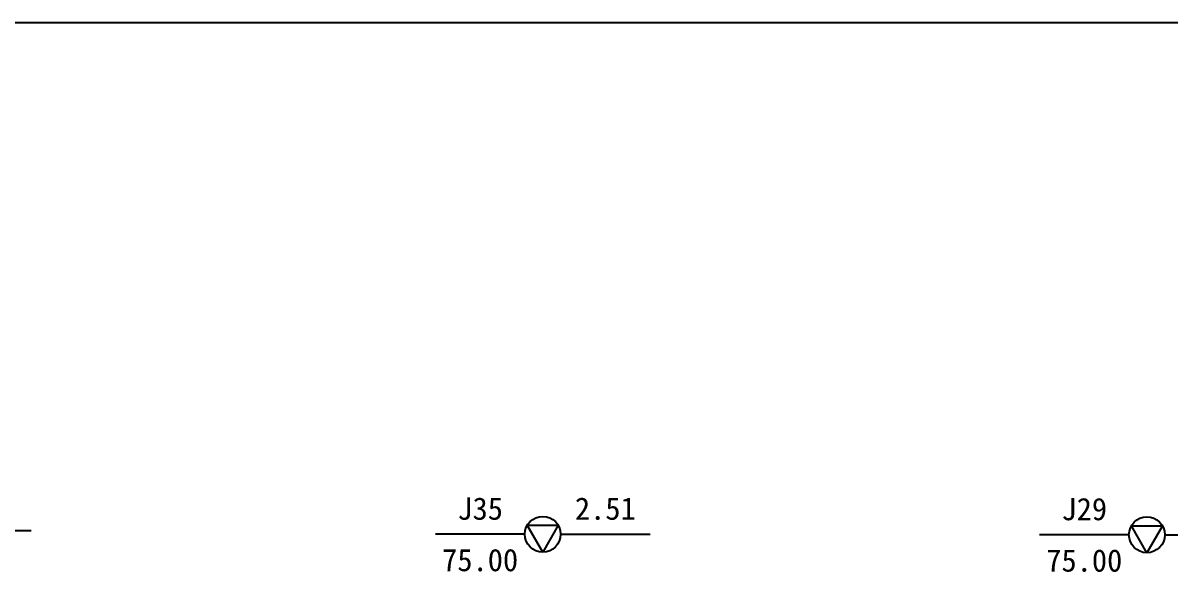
# Model space of a CAD drawing. Extents: x -37 to 3540, y -1485 to 297.
# Drawn here: x 1922 to 2050.3, y -967.4 to -906 of the extents above; entities that cross this region are included whole.
import ezdxf
from ezdxf.enums import TextEntityAlignment as Align

# ---------------------------------------------------------------- set-up
doc = ezdxf.new("R2010")
doc.units = 0
doc.layers.get('0').update_dxf_attribs({"linetype": 'CONTINUOUS'})
doc.layers.add('FRAME', color=7, linetype='CONTINUOUS')
doc.layers.add('HOLE', color=41, linetype='CONTINUOUS')
doc.styles.add('ST', font='')
doc.styles.get('ST').set_extended_font_data('SimSun')

# ---------------------------------------------------------------- blocks, each defined once
blk = doc.blocks.new('H_cpt_hole')
for p, q in [((-1.73, 1), (1.73, 1)), ((0, -2), (-1.73, 1)), ((1.73, 1), (0, -2))]:
    blk.add_line(p, q)
blk.add_circle((0, 0), 2)

msp = doc.modelspace()

# ---------------------------------------------------------------- linework, layer by layer
at = {"layer": 'FRAME', "linetype": 'Continuous'}
msp.add_line((2120.07, -906), (1242.61, -906), dxfattribs=at)
at = {"layer": 'HOLE', "linetype": 'Continuous'}
for points in [[(1912.9, -962.74), (1922.9, -962.74)], [(1978.11, -963.15), (1968.11, -963.15)], [(1982.11, -963.15), (1992.11, -963.15)], [(2045.68, -963.21), (2035.68, -963.21)], [(2049.68, -963.21), (2059.68, -963.21)]]:
    msp.add_lwpolyline(points, dxfattribs=at)

# ---------------------------------------------------------------- block references
at = {"layer": 'HOLE'}
for p in [(1980.11, -963.15), (2047.68, -963.21)]:
    msp.add_blockref('H_cpt_hole', p, dxfattribs=at)

# ---------------------------------------------------------------- texts
at = {"layer": 'HOLE', "style": 'ST'}
for s, p in [('J35', (1973.11, -960.28)), ('2.51', (1987.11, -960.28)), ('J29', (2040.68, -960.33)), ('75.00', (1973.11, -966.03)), ('75.00', (2040.68, -966.08))]:
    msp.add_text(s, height=2.5, dxfattribs=at).set_placement(p, align=Align.MIDDLE_CENTER)

doc.saveas('drawing.dxf')
